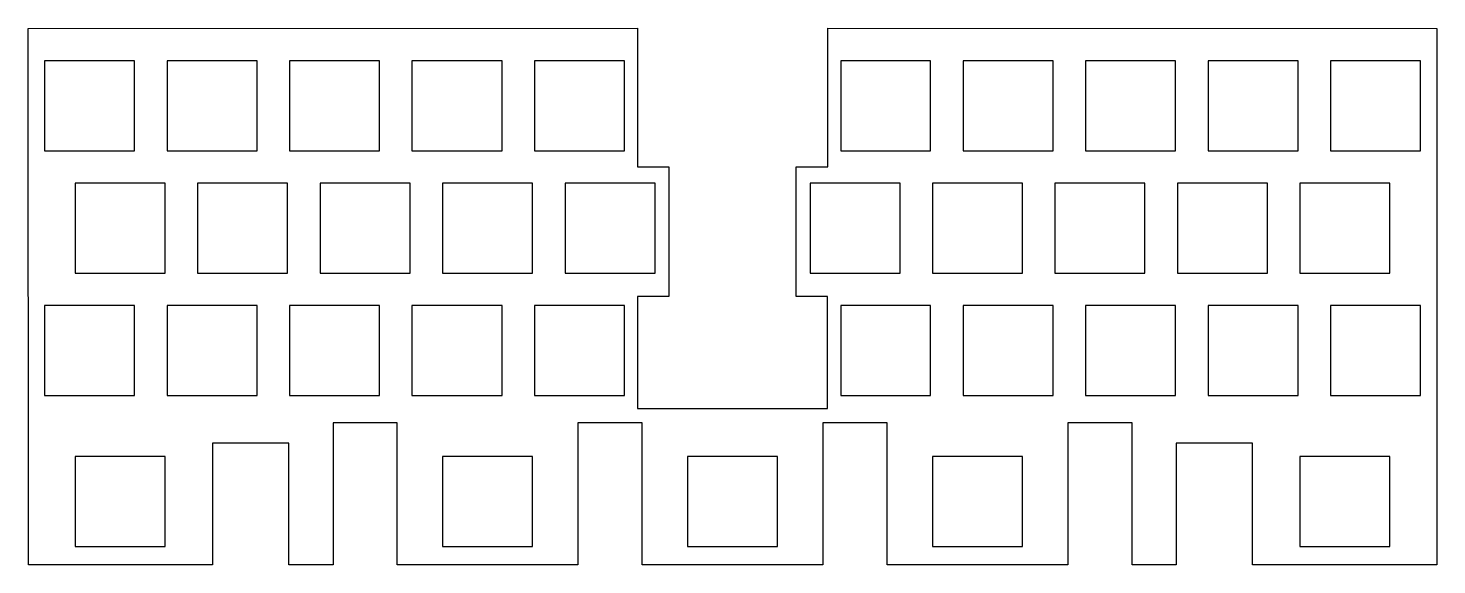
# Model space of a CAD drawing. Header units: millimetres. Extents: x 8 to 227, y -83 to 1.
import ezdxf

# ---------------------------------------------------------------- set-up
doc = ezdxf.new("R2010")
doc.units = ezdxf.units.MM
doc.layers.get('0').update_dxf_attribs({"linetype": 'CONTINUOUS'})

msp = doc.modelspace()

# ---------------------------------------------------------------- linework, layer by layer
msp.add_line((198, -63.91), (186.12, -63.91))
for points in [[(226.68, 0.64), (226.68, -82.84), (198, -82.84), (198, -63.91), (186.12, -63.91), (186.12, -82.84), (179.29, -82.84), (179.29, -60.74), (169.3, -60.74), (169.3, -82.84), (141.19, -82.84), (141.19, -60.74), (131.2, -60.74), (131.2, -82.84), (103.09, -82.84), (103.09, -60.74), (93.1, -60.74), (93.1, -82.84), (64.99, -82.84), (64.99, -60.74), (55, -60.74), (55, -82.84), (48.12, -82.84), (48.11, -63.91), (36.23, -63.91), (36.23, -82.84), (7.61, -82.84), (7.58, 0.64), (102.37, 0.67), (102.37, -20.9), (107.23, -20.9), (107.24, -41.07), (102.38, -41.07), (102.38, -58.5), (131.93, -58.5), (131.93, -41.07), (127.02, -41.07), (127.02, -20.9), (131.94, -20.9), (131.94, 0.65)], [(24.13, -18.4), (24.13, -4.4), (10.13, -4.4), (10.13, -18.4)], [(29.18, -4.4), (29.18, -18.4), (43.18, -18.4), (43.18, -4.4)], [(62.23, -4.4), (48.23, -4.4), (48.23, -18.4), (62.23, -18.4)], [(81.28, -4.4), (67.28, -4.4), (67.28, -18.4), (81.28, -18.4)], [(100.33, -4.4), (86.33, -4.4), (86.33, -18.4), (100.33, -18.4)], [(147.95, -18.4), (147.95, -4.4), (133.96, -4.4), (133.96, -18.4)], [(167.01, -4.4), (153.01, -4.4), (153.01, -18.4), (167.01, -18.4)], [(172.06, -4.4), (172.06, -18.4), (186.06, -18.4), (186.06, -4.4)], [(205.11, -18.4), (205.11, -4.4), (191.11, -4.4), (191.11, -18.4)], [(224.16, -18.4), (224.16, -4.4), (210.16, -4.4), (210.16, -18.4)], [(14.89, -37.45), (28.89, -37.45), (28.89, -23.45), (14.89, -23.45)], [(47.94, -23.45), (33.94, -23.45), (33.94, -37.45), (47.94, -37.45)], [(66.99, -37.45), (66.99, -23.45), (52.99, -23.45), (52.99, -37.45)], [(86.04, -23.45), (72.04, -23.45), (72.04, -37.45), (86.04, -37.45)], [(91.09, -23.45), (91.09, -37.45), (105.09, -37.45), (105.09, -23.45)], [(129.19, -23.45), (129.19, -37.45), (143.19, -37.45), (143.19, -23.45)], [(148.24, -37.45), (162.24, -37.45), (162.24, -23.45), (148.24, -23.45)], [(167.29, -23.45), (167.29, -37.45), (181.29, -37.45), (181.29, -23.45)], [(186.34, -23.45), (186.34, -37.45), (200.34, -37.45), (200.34, -23.45)], [(205.39, -37.45), (219.39, -37.45), (219.39, -23.45), (205.39, -23.45)], [(24.13, -42.5), (10.13, -42.5), (10.13, -56.5), (24.13, -56.5)], [(43.18, -42.5), (29.18, -42.5), (29.18, -56.5), (43.18, -56.5)], [(48.23, -42.5), (48.23, -56.5), (62.23, -56.5), (62.23, -42.5)], [(81.28, -42.5), (67.28, -42.5), (67.28, -56.5), (81.28, -56.5)], [(100.33, -56.5), (100.33, -42.5), (86.33, -42.5), (86.33, -56.5)], [(147.95, -56.5), (147.95, -42.5), (133.96, -42.5), (133.96, -56.5)], [(167.01, -56.5), (167.01, -42.5), (153.01, -42.5), (153.01, -56.5)], [(186.06, -56.5), (186.06, -42.5), (172.06, -42.5), (172.06, -56.5)], [(191.11, -56.5), (205.11, -56.5), (205.11, -42.5), (191.11, -42.5)], [(210.16, -42.5), (210.16, -56.5), (224.16, -56.5), (224.16, -42.5)], [(28.89, -65.99), (14.89, -65.99), (14.89, -79.98), (28.89, -79.98)], [(86.04, -79.98), (86.04, -65.99), (72.04, -65.99), (72.04, -79.98)], [(110.14, -79.98), (124.14, -79.98), (124.14, -65.99), (110.14, -65.99)], [(148.24, -79.98), (162.24, -79.98), (162.24, -65.99), (148.24, -65.99)], [(205.39, -65.99), (205.39, -79.98), (219.39, -79.98), (219.39, -65.99)]]:
    msp.add_lwpolyline(points, close=True)

doc.saveas('drawing.dxf')
